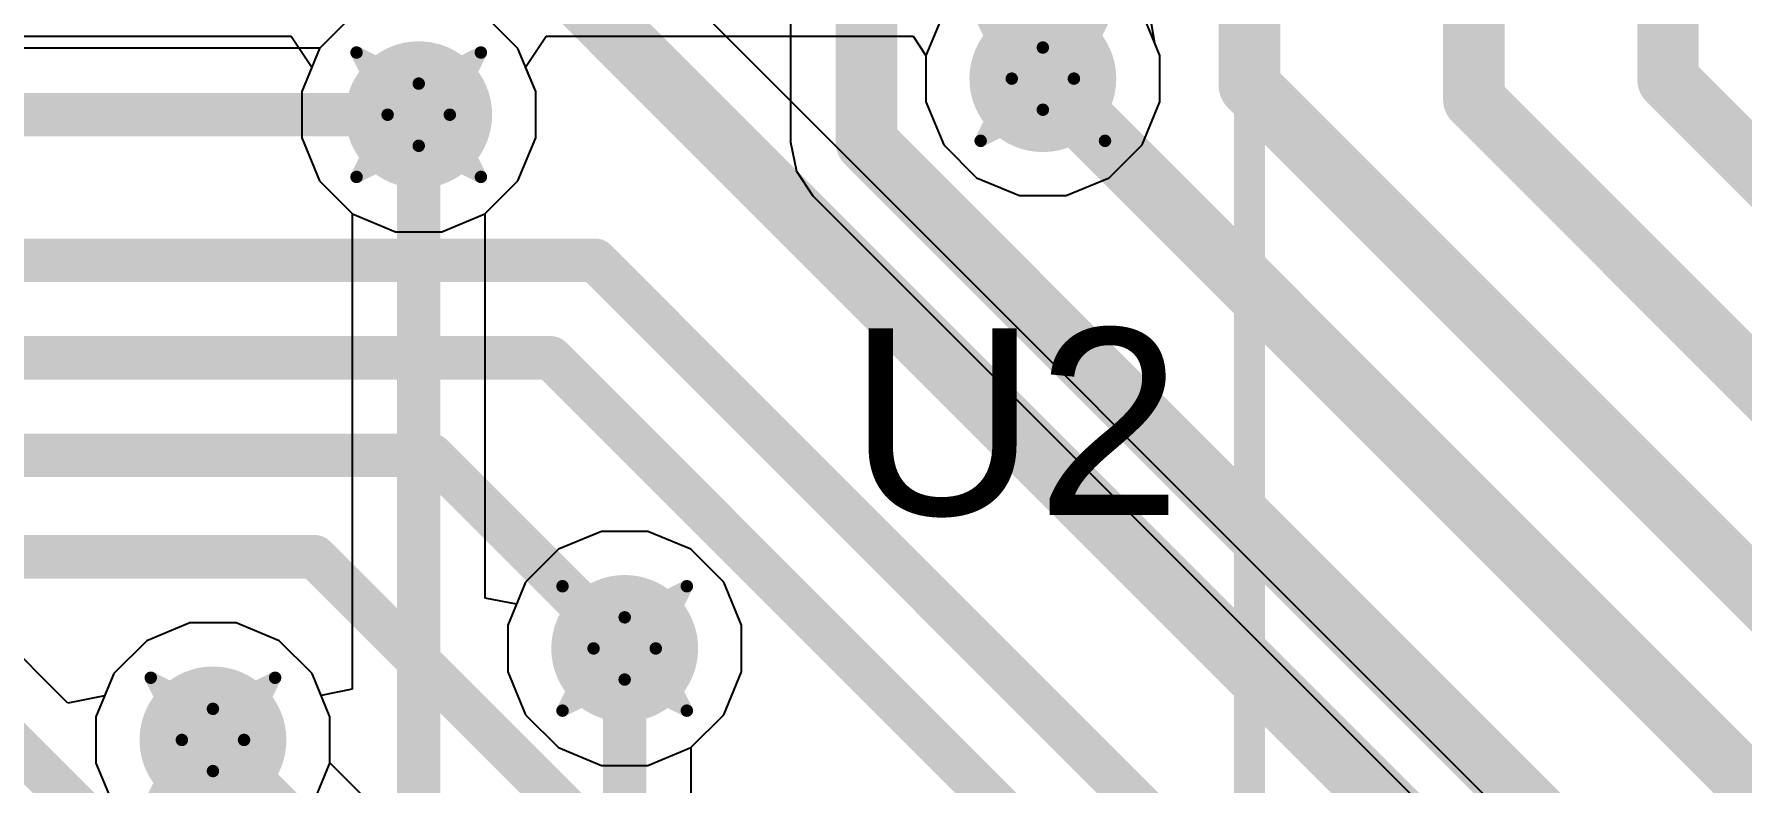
# Model space of a CAD drawing. Header units: inches. Extents: x -3 to 488, y -11 to 93.
# Drawn here: x 63.91 to 70.89, y 25.96 to 29.02 of the extents above; entities that cross this region are included whole.
import ezdxf

# ---------------------------------------------------------------- set-up
doc = ezdxf.new("R2010")
doc.units = ezdxf.units.IN
for name, color, linetype in [('Bottom Layer', 5, 'Continuous'), ('Drill Drawing', 1, 'Continuous'), ('Layer 1', 16, 'Continuous'), ('Layer 2', 76, 'Continuous'), ('Top Layer', 1, 'Continuous'), ('Top Overlay', 2, 'Continuous'), ('Via Holes', 16, 'Continuous')]:
    doc.layers.add(name, color=color, linetype=linetype)
doc.styles.add('Arial', font='', dxfattribs={"height": 0.2})
doc.styles.get('Arial').set_extended_font_data('Arial')

msp = doc.modelspace()

# ---------------------------------------------------------------- hatches: boundary and pattern name
at = {"layer": 'Bottom Layer'}
h = msp.add_hatch(color=5, dxfattribs=at)
edge = h.paths.add_edge_path()
edge.add_arc((68.0334, 28.8373), 0.3, 0, 360)
h = msp.add_hatch(color=5, dxfattribs=at)
edge = h.paths.add_edge_path()
edge.add_arc((65.4837, 28.6899), 0.3, 0, 360)
h = msp.add_hatch(color=5, dxfattribs=at)
edge = h.paths.add_edge_path()
edge.add_arc((66.3251, 26.5103), 0.3, 0, 360)
h = msp.add_hatch(color=5, dxfattribs=at)
edge = h.paths.add_edge_path()
edge.add_arc((64.643, 26.1366), 0.3, 0, 360)
at = {"layer": 'Layer 1'}
h = msp.add_hatch(color=16, dxfattribs=at)
edge = h.paths.add_edge_path()
edge.add_arc((68.0334, 28.8373), 0.3, 0, 360)
h = msp.add_hatch(color=16, dxfattribs=at)
edge = h.paths.add_edge_path()
edge.add_arc((65.4837, 28.6899), 0.3, 0, 360)
h = msp.add_hatch(color=16, dxfattribs=at)
edge = h.paths.add_edge_path()
edge.add_arc((66.3251, 26.5103), 0.3, 0, 360)
h = msp.add_hatch(color=16, dxfattribs=at)
edge = h.paths.add_edge_path()
edge.add_arc((64.643, 26.1366), 0.3, 0, 360)
at = {"layer": 'Layer 2'}
h = msp.add_hatch(color=76, dxfattribs=at)
edge = h.paths.add_edge_path()
edge.add_arc((68.0334, 28.8373), 0.3, 0, 360)
h = msp.add_hatch(color=76, dxfattribs=at)
edge = h.paths.add_edge_path()
edge.add_arc((65.4837, 28.6899), 0.3, 0, 360)
h = msp.add_hatch(color=76, dxfattribs=at)
edge = h.paths.add_edge_path()
edge.add_arc((66.3251, 26.5103), 0.3, 0, 360)
h = msp.add_hatch(color=76, dxfattribs=at)
edge = h.paths.add_edge_path()
edge.add_arc((64.643, 26.1366), 0.3, 0, 360)
at = {"layer": 'Top Layer'}
h = msp.add_hatch(color=1, dxfattribs=at)
edge = h.paths.add_edge_path()
edge.add_arc((68.0334, 28.8373), 0.3, 0, 360)
h = msp.add_hatch(color=1, dxfattribs=at)
edge = h.paths.add_edge_path()
edge.add_arc((65.4837, 28.6899), 0.3, 0, 360)
h = msp.add_hatch(color=1, dxfattribs=at)
edge = h.paths.add_edge_path()
edge.add_arc((66.3251, 26.5103), 0.3, 0, 360)
h = msp.add_hatch(color=1, dxfattribs=at)
edge = h.paths.add_edge_path()
edge.add_arc((64.643, 26.1366), 0.3, 0, 360)
at = {"layer": 'Via Holes'}
h = msp.add_hatch(color=7, dxfattribs=at)
edge = h.paths.add_edge_path()
edge.add_arc((68.0334, 28.8373), 0.15, 0, 360)
h = msp.add_hatch(color=7, dxfattribs=at)
edge = h.paths.add_edge_path()
edge.add_arc((65.4837, 28.6899), 0.15, 0, 360)
h = msp.add_hatch(color=7, dxfattribs=at)
edge = h.paths.add_edge_path()
edge.add_arc((66.3251, 26.5103), 0.15, 0, 360)
h = msp.add_hatch(color=7, dxfattribs=at)
edge = h.paths.add_edge_path()
edge.add_arc((64.643, 26.1366), 0.15, 0, 360)

# ---------------------------------------------------------------- linework, layer by layer
at = {"layer": 'Bottom Layer'}
for p, q in [((70.3317, 25.4183), (65.3765, 30.3735)), ((65.2131, 29.095), (65.0799, 28.9618)), ((67.6283, 29.1079), (67.5556, 28.9323)), ((68.5112, 28.9323), (68.4385, 29.1079)), ((65.0799, 28.9618), (60.5956, 28.9618)), ((67.5556, 28.9323), (67.5556, 28.7422)), ((68.5112, 28.7422), (68.5112, 28.9323)), ((67.5556, 28.7422), (67.6283, 28.5666)), ((68.4385, 28.5666), (68.5112, 28.7422)), ((67.6283, 28.5666), (67.7628, 28.4322)), ((68.3041, 28.4322), (68.4385, 28.5666)), ((67.7628, 28.4322), (67.9384, 28.3595)), ((68.1284, 28.3595), (68.3041, 28.4322)), ((67.9384, 28.3595), (68.1284, 28.3595))]:
    msp.add_line(p, q, dxfattribs=at)
for points in [[(65.0657, 30.2447, 0.254, 0.254, 0), (70.112, 25.1985, 0.254, 0.254, 0)], [(60.5956, 28.6899, 0.1778, 0.1778, 0), (65.4837, 28.6899, 0.1778, 0.1778, 0)], [(60.5832, 28.0954, 0.1778, 0.1778, 0), (66.2047, 28.0954, 0.1778, 0.1778, 0)], [(66.2047, 28.0954, 0.1778, 0.1778, 0), (68.8775, 25.4225, 0.1778, 0.1778, 0)], [(60.7686, 27.6971, 0.1778, 0.1778, 0), (66.0232, 27.6971, 0.1778, 0.1778, 0)], [(66.0232, 27.6971, 0.1778, 0.1778, 0), (68.1461, 25.5741, 0.1778, 0.1778, 0)], [(60.9372, 27.2988, 0.1778, 0.1778, 0), (65.5367, 27.2988, 0.1778, 0.1778, 0)], [(65.5367, 27.2988, 0.1778, 0.1778, 0), (66.3251, 26.5103, 0.1778, 0.1778, 0)], [(61.1216, 26.8845, 0.1778, 0.1778, 0), (65.0589, 26.8845, 0.1778, 0.1778, 0)], [(65.0589, 26.8845, 0.1778, 0.1778, 0), (66.5208, 25.4225, 0.1778, 0.1778, 0)]]:
    msp.add_lwpolyline(points, format="xyseb", dxfattribs=at)
for points in [[(65.4393, 28.6899, 0.0889, 0.0889, 1), (65.5282, 28.6899, 0.0889, 0.0889, 1)], [(66.1602, 28.0954, 0.0889, 0.0889, 1), (66.2491, 28.0954, 0.0889, 0.0889, 1)], [(66.1602, 28.0954, 0.0889, 0.0889, 1), (66.2491, 28.0954, 0.0889, 0.0889, 1)], [(65.9787, 27.6971, 0.0889, 0.0889, 1), (66.0676, 27.6971, 0.0889, 0.0889, 1)], [(65.9787, 27.6971, 0.0889, 0.0889, 1), (66.0676, 27.6971, 0.0889, 0.0889, 1)], [(65.4923, 27.2988, 0.0889, 0.0889, 1), (65.5812, 27.2988, 0.0889, 0.0889, 1)], [(65.4923, 27.2988, 0.0889, 0.0889, 1), (65.5812, 27.2988, 0.0889, 0.0889, 1)], [(65.0144, 26.8845, 0.0889, 0.0889, 1), (65.1033, 26.8845, 0.0889, 0.0889, 1)], [(65.0144, 26.8845, 0.0889, 0.0889, 1), (65.1033, 26.8845, 0.0889, 0.0889, 1)], [(66.2807, 26.5103, 0.0889, 0.0889, 1), (66.3696, 26.5103, 0.0889, 0.0889, 1)]]:
    msp.add_lwpolyline(points, format="xyseb", close=True, dxfattribs=at)
at = {"layer": 'Drill Drawing'}
for points in [[(67.7794, 29.0913, 0.0508, 0.0508, 0), (68.0334, 28.9643, 0.0508, 0.0508, 0)], [(67.7794, 29.0913, 0.0508, 0.0508, 0), (67.9064, 28.8373, 0.0508, 0.0508, 0)], [(68.0334, 28.9643, 0.0508, 0.0508, 0), (68.2874, 29.0913, 0.0508, 0.0508, 0)], [(68.1604, 28.8373, 0.0508, 0.0508, 0), (68.2874, 29.0913, 0.0508, 0.0508, 0)], [(65.2297, 28.9439, 0.0508, 0.0508, 0), (65.4837, 28.8169, 0.0508, 0.0508, 0)], [(65.2297, 28.9439, 0.0508, 0.0508, 0), (65.3567, 28.6899, 0.0508, 0.0508, 0)], [(65.4837, 28.8169, 0.0508, 0.0508, 0), (65.7377, 28.9439, 0.0508, 0.0508, 0)], [(65.6107, 28.6899, 0.0508, 0.0508, 0), (65.7377, 28.9439, 0.0508, 0.0508, 0)], [(67.7794, 28.5833, 0.0508, 0.0508, 0), (67.9064, 28.8373, 0.0508, 0.0508, 0)], [(68.1604, 28.8373, 0.0508, 0.0508, 0), (68.2874, 28.5833, 0.0508, 0.0508, 0)], [(65.2297, 28.4359, 0.0508, 0.0508, 0), (65.3567, 28.6899, 0.0508, 0.0508, 0)], [(65.6107, 28.6899, 0.0508, 0.0508, 0), (65.7377, 28.4359, 0.0508, 0.0508, 0)], [(67.7794, 28.5833, 0.0508, 0.0508, 0), (68.0334, 28.7103, 0.0508, 0.0508, 0)], [(68.0334, 28.7103, 0.0508, 0.0508, 0), (68.2874, 28.5833, 0.0508, 0.0508, 0)], [(65.2297, 28.4359, 0.0508, 0.0508, 0), (65.4837, 28.5629, 0.0508, 0.0508, 0)], [(65.4837, 28.5629, 0.0508, 0.0508, 0), (65.7377, 28.4359, 0.0508, 0.0508, 0)], [(66.0711, 26.7643, 0.0508, 0.0508, 0), (66.3251, 26.6373, 0.0508, 0.0508, 0)], [(66.0711, 26.7643, 0.0508, 0.0508, 0), (66.1981, 26.5103, 0.0508, 0.0508, 0)], [(66.3251, 26.6373, 0.0508, 0.0508, 0), (66.5791, 26.7643, 0.0508, 0.0508, 0)], [(66.4521, 26.5103, 0.0508, 0.0508, 0), (66.5791, 26.7643, 0.0508, 0.0508, 0)], [(66.0711, 26.2563, 0.0508, 0.0508, 0), (66.1981, 26.5103, 0.0508, 0.0508, 0)], [(66.4521, 26.5103, 0.0508, 0.0508, 0), (66.5791, 26.2563, 0.0508, 0.0508, 0)], [(64.389, 26.3906, 0.0508, 0.0508, 0), (64.643, 26.2636, 0.0508, 0.0508, 0)], [(64.389, 26.3906, 0.0508, 0.0508, 0), (64.516, 26.1366, 0.0508, 0.0508, 0)], [(64.643, 26.2636, 0.0508, 0.0508, 0), (64.897, 26.3906, 0.0508, 0.0508, 0)], [(64.77, 26.1366, 0.0508, 0.0508, 0), (64.897, 26.3906, 0.0508, 0.0508, 0)], [(66.0711, 26.2563, 0.0508, 0.0508, 0), (66.3251, 26.3833, 0.0508, 0.0508, 0)], [(66.3251, 26.3833, 0.0508, 0.0508, 0), (66.5791, 26.2563, 0.0508, 0.0508, 0)], [(64.389, 25.8826, 0.0508, 0.0508, 0), (64.516, 26.1366, 0.0508, 0.0508, 0)], [(64.77, 26.1366, 0.0508, 0.0508, 0), (64.897, 25.8826, 0.0508, 0.0508, 0)], [(64.389, 25.8826, 0.0508, 0.0508, 0), (64.643, 26.0096, 0.0508, 0.0508, 0)], [(64.643, 26.0096, 0.0508, 0.0508, 0), (64.897, 25.8826, 0.0508, 0.0508, 0)]]:
    msp.add_lwpolyline(points, format="xyseb", dxfattribs=at)
for points in [[(65.217, 28.9439, 0.0254, 0.0254, 1), (65.2424, 28.9439, 0.0254, 0.0254, 1)], [(65.217, 28.9439, 0.0254, 0.0254, 1), (65.2424, 28.9439, 0.0254, 0.0254, 1)], [(65.725, 28.9439, 0.0254, 0.0254, 1), (65.7504, 28.9439, 0.0254, 0.0254, 1)], [(65.725, 28.9439, 0.0254, 0.0254, 1), (65.7504, 28.9439, 0.0254, 0.0254, 1)], [(68.0207, 28.9643, 0.0254, 0.0254, 1), (68.0461, 28.9643, 0.0254, 0.0254, 1)], [(68.0207, 28.9643, 0.0254, 0.0254, 1), (68.0461, 28.9643, 0.0254, 0.0254, 1)], [(65.471, 28.8169, 0.0254, 0.0254, 1), (65.4964, 28.8169, 0.0254, 0.0254, 1)], [(65.471, 28.8169, 0.0254, 0.0254, 1), (65.4964, 28.8169, 0.0254, 0.0254, 1)], [(67.8937, 28.8373, 0.0254, 0.0254, 1), (67.9191, 28.8373, 0.0254, 0.0254, 1)], [(67.8937, 28.8373, 0.0254, 0.0254, 1), (67.9191, 28.8373, 0.0254, 0.0254, 1)], [(68.1477, 28.8373, 0.0254, 0.0254, 1), (68.1731, 28.8373, 0.0254, 0.0254, 1)], [(68.1477, 28.8373, 0.0254, 0.0254, 1), (68.1731, 28.8373, 0.0254, 0.0254, 1)], [(65.344, 28.6899, 0.0254, 0.0254, 1), (65.3694, 28.6899, 0.0254, 0.0254, 1)], [(65.344, 28.6899, 0.0254, 0.0254, 1), (65.3694, 28.6899, 0.0254, 0.0254, 1)], [(65.598, 28.6899, 0.0254, 0.0254, 1), (65.6234, 28.6899, 0.0254, 0.0254, 1)], [(65.598, 28.6899, 0.0254, 0.0254, 1), (65.6234, 28.6899, 0.0254, 0.0254, 1)], [(68.0207, 28.7103, 0.0254, 0.0254, 1), (68.0461, 28.7103, 0.0254, 0.0254, 1)], [(68.0207, 28.7103, 0.0254, 0.0254, 1), (68.0461, 28.7103, 0.0254, 0.0254, 1)], [(67.7667, 28.5833, 0.0254, 0.0254, 1), (67.7921, 28.5833, 0.0254, 0.0254, 1)], [(67.7667, 28.5833, 0.0254, 0.0254, 1), (67.7921, 28.5833, 0.0254, 0.0254, 1)], [(68.2747, 28.5833, 0.0254, 0.0254, 1), (68.3001, 28.5833, 0.0254, 0.0254, 1)], [(68.2747, 28.5833, 0.0254, 0.0254, 1), (68.3001, 28.5833, 0.0254, 0.0254, 1)], [(65.471, 28.5629, 0.0254, 0.0254, 1), (65.4964, 28.5629, 0.0254, 0.0254, 1)], [(65.471, 28.5629, 0.0254, 0.0254, 1), (65.4964, 28.5629, 0.0254, 0.0254, 1)], [(65.217, 28.4359, 0.0254, 0.0254, 1), (65.2424, 28.4359, 0.0254, 0.0254, 1)], [(65.217, 28.4359, 0.0254, 0.0254, 1), (65.2424, 28.4359, 0.0254, 0.0254, 1)], [(65.725, 28.4359, 0.0254, 0.0254, 1), (65.7504, 28.4359, 0.0254, 0.0254, 1)], [(65.725, 28.4359, 0.0254, 0.0254, 1), (65.7504, 28.4359, 0.0254, 0.0254, 1)], [(66.0584, 26.7643, 0.0254, 0.0254, 1), (66.0838, 26.7643, 0.0254, 0.0254, 1)], [(66.0584, 26.7643, 0.0254, 0.0254, 1), (66.0838, 26.7643, 0.0254, 0.0254, 1)], [(66.5664, 26.7643, 0.0254, 0.0254, 1), (66.5918, 26.7643, 0.0254, 0.0254, 1)], [(66.5664, 26.7643, 0.0254, 0.0254, 1), (66.5918, 26.7643, 0.0254, 0.0254, 1)], [(66.3124, 26.6373, 0.0254, 0.0254, 1), (66.3378, 26.6373, 0.0254, 0.0254, 1)], [(66.3124, 26.6373, 0.0254, 0.0254, 1), (66.3378, 26.6373, 0.0254, 0.0254, 1)], [(66.1854, 26.5103, 0.0254, 0.0254, 1), (66.2108, 26.5103, 0.0254, 0.0254, 1)], [(66.1854, 26.5103, 0.0254, 0.0254, 1), (66.2108, 26.5103, 0.0254, 0.0254, 1)], [(66.4394, 26.5103, 0.0254, 0.0254, 1), (66.4648, 26.5103, 0.0254, 0.0254, 1)], [(66.4394, 26.5103, 0.0254, 0.0254, 1), (66.4648, 26.5103, 0.0254, 0.0254, 1)], [(64.3763, 26.3906, 0.0254, 0.0254, 1), (64.4017, 26.3906, 0.0254, 0.0254, 1)], [(64.3763, 26.3906, 0.0254, 0.0254, 1), (64.4017, 26.3906, 0.0254, 0.0254, 1)], [(64.8843, 26.3906, 0.0254, 0.0254, 1), (64.9097, 26.3906, 0.0254, 0.0254, 1)], [(64.8843, 26.3906, 0.0254, 0.0254, 1), (64.9097, 26.3906, 0.0254, 0.0254, 1)], [(66.3124, 26.3833, 0.0254, 0.0254, 1), (66.3378, 26.3833, 0.0254, 0.0254, 1)], [(66.3124, 26.3833, 0.0254, 0.0254, 1), (66.3378, 26.3833, 0.0254, 0.0254, 1)], [(64.6303, 26.2636, 0.0254, 0.0254, 1), (64.6557, 26.2636, 0.0254, 0.0254, 1)], [(64.6303, 26.2636, 0.0254, 0.0254, 1), (64.6557, 26.2636, 0.0254, 0.0254, 1)], [(66.0584, 26.2563, 0.0254, 0.0254, 1), (66.0838, 26.2563, 0.0254, 0.0254, 1)], [(66.0584, 26.2563, 0.0254, 0.0254, 1), (66.0838, 26.2563, 0.0254, 0.0254, 1)], [(66.5664, 26.2563, 0.0254, 0.0254, 1), (66.5918, 26.2563, 0.0254, 0.0254, 1)], [(66.5664, 26.2563, 0.0254, 0.0254, 1), (66.5918, 26.2563, 0.0254, 0.0254, 1)], [(64.5033, 26.1366, 0.0254, 0.0254, 1), (64.5287, 26.1366, 0.0254, 0.0254, 1)], [(64.5033, 26.1366, 0.0254, 0.0254, 1), (64.5287, 26.1366, 0.0254, 0.0254, 1)], [(64.7573, 26.1366, 0.0254, 0.0254, 1), (64.7827, 26.1366, 0.0254, 0.0254, 1)], [(64.7573, 26.1366, 0.0254, 0.0254, 1), (64.7827, 26.1366, 0.0254, 0.0254, 1)], [(64.6303, 26.0096, 0.0254, 0.0254, 1), (64.6557, 26.0096, 0.0254, 0.0254, 1)], [(64.6303, 26.0096, 0.0254, 0.0254, 1), (64.6557, 26.0096, 0.0254, 0.0254, 1)]]:
    msp.add_lwpolyline(points, format="xyseb", close=True, dxfattribs=at)
at = {"layer": 'Layer 1'}
for p, q in [((67.0031, 29.6187), (67.0031, 28.5776)), ((65.2131, 29.095), (65.0786, 28.9606)), ((65.8888, 28.9606), (65.7544, 29.095)), ((65.0786, 28.9606), (65.0059, 28.785)), ((65.9615, 28.785), (65.8888, 28.9606)), ((65.0059, 28.785), (65.0059, 28.5949)), ((65.9615, 28.5949), (65.9615, 28.785)), ((65.0059, 28.5949), (65.0786, 28.4193)), ((65.8888, 28.4193), (65.9615, 28.5949)), ((67.0031, 28.5776), (67.0031, 28.5776)), ((67.0031, 28.5776), (67.0267, 28.4591)), ((65.0786, 28.4193), (65.2131, 28.2849)), ((65.7544, 28.2849), (65.8888, 28.4193)), ((67.0267, 28.4591), (67.0937, 28.3587)), ((67.0937, 28.3587), (76.3001, 19.1524)), ((65.2131, 28.2849), (65.3887, 28.2121)), ((65.5787, 28.2121), (65.7544, 28.2849)), ((65.3887, 28.2121), (65.5787, 28.2121)), ((66.2301, 26.9881), (66.0545, 26.9154)), ((66.4202, 26.9881), (66.2301, 26.9881)), ((66.5958, 26.9154), (66.4202, 26.9881)), ((66.0545, 26.9154), (65.9201, 26.781)), ((66.7302, 26.781), (66.5958, 26.9154)), ((65.9201, 26.781), (65.8473, 26.6054)), ((66.8029, 26.6054), (66.7302, 26.781)), ((64.548, 26.6144), (64.3723, 26.5417)), ((64.738, 26.6144), (64.548, 26.6144)), ((64.9137, 26.5417), (64.738, 26.6144)), ((65.8473, 26.6054), (65.8473, 26.4153)), ((66.8029, 26.4153), (66.8029, 26.6054)), ((64.3723, 26.5417), (64.2379, 26.4073)), ((65.0481, 26.4073), (64.9137, 26.5417)), ((64.2379, 26.4073), (64.1652, 26.2316)), ((65.1208, 26.2316), (65.0481, 26.4073)), ((65.8473, 26.4153), (65.9201, 26.2397)), ((66.7302, 26.2397), (66.8029, 26.4153)), ((64.1652, 26.2316), (64.1652, 26.0416)), ((65.1208, 26.0416), (65.1208, 26.2316)), ((65.9201, 26.2397), (66.0545, 26.1053)), ((66.5958, 26.1053), (66.7302, 26.2397)), ((66.0545, 26.1053), (66.2301, 26.0325)), ((66.4202, 26.0325), (66.5958, 26.1053)), ((64.1652, 26.0416), (64.2379, 25.8659)), ((65.0481, 25.8659), (65.1208, 26.0416)), ((66.2301, 26.0325), (66.4202, 26.0325))]:
    msp.add_line(p, q, dxfattribs=at)
for points in [[(67.3126, 28.5776, 0.2515, 0.2515, 0), (67.3126, 29.985, 0.2515, 0.2515, 0)], [(68.8775, 28.8084, 0.2515, 0.2515, 0), (68.8775, 29.5912, 0.2515, 0.2515, 0)], [(69.7942, 28.7517, 0.2515, 0.2515, 0), (69.7942, 29.4991, 0.2515, 0.2515, 0)], [(70.5875, 28.8332, 0.2515, 0.2515, 0), (70.5875, 29.5045, 0.2515, 0.2515, 0)], [(68.0334, 28.8373, 0.2515, 0.2515, 0), (76.4415, 20.4292, 0.2515, 0.2515, 0)], [(70.5875, 28.8332, 0.2515, 0.2515, 0), (75.9289, 23.4918, 0.2515, 0.2515, 0)], [(68.8775, 28.8084, 0.2515, 0.2515, 0), (76.4849, 21.201, 0.2515, 0.2515, 0)], [(69.7942, 28.7517, 0.2515, 0.2515, 0), (76.567, 21.9788, 0.2515, 0.2515, 0)], [(67.3126, 28.5776, 0.2515, 0.2515, 0), (76.519, 19.3712, 0.2515, 0.2515, 0)]]:
    msp.add_lwpolyline(points, format="xyseb", dxfattribs=at)
for points in [[(67.9705, 28.8373, 0.1257, 0.1257, 1), (68.0963, 28.8373, 0.1257, 0.1257, 1)], [(70.5247, 28.8332, 0.1257, 0.1257, 1), (70.6504, 28.8332, 0.1257, 0.1257, 1)], [(70.5247, 28.8332, 0.1257, 0.1257, 1), (70.6504, 28.8332, 0.1257, 0.1257, 1)], [(68.8146, 28.8084, 0.1257, 0.1257, 1), (68.9403, 28.8084, 0.1257, 0.1257, 1)], [(68.8146, 28.8084, 0.1257, 0.1257, 1), (68.9403, 28.8084, 0.1257, 0.1257, 1)], [(69.7314, 28.7517, 0.1257, 0.1257, 1), (69.8571, 28.7517, 0.1257, 0.1257, 1)], [(69.7314, 28.7517, 0.1257, 0.1257, 1), (69.8571, 28.7517, 0.1257, 0.1257, 1)], [(67.2497, 28.5776, 0.1257, 0.1257, 1), (67.3754, 28.5776, 0.1257, 0.1257, 1)], [(67.2497, 28.5776, 0.1257, 0.1257, 1), (67.3754, 28.5776, 0.1257, 0.1257, 1)]]:
    msp.add_lwpolyline(points, format="xyseb", close=True, dxfattribs=at)
at = {"layer": 'Layer 2'}
for p, q in [((68.4905, 28.9822), (68.4706, 29.1005)), ((59.9974, 29.0111), (64.9632, 29.0111)), ((64.9632, 29.0111), (65.047, 28.8841)), ((65.9204, 28.8841), (66.0042, 29.0111)), ((66.0042, 29.0111), (67.503, 29.0111)), ((67.503, 29.0111), (67.5556, 28.9323)), ((68.5112, 28.9323), (68.4905, 28.9822)), ((65.047, 28.8841), (65.0059, 28.785)), ((65.9615, 28.785), (65.9204, 28.8841)), ((67.5556, 28.9323), (67.5556, 28.7422)), ((68.5112, 28.7422), (68.5112, 28.9323)), ((65.0059, 28.785), (65.0059, 28.5949)), ((65.9615, 28.5949), (65.9615, 28.785)), ((67.5556, 28.7422), (67.6283, 28.5666)), ((68.4385, 28.5666), (68.5112, 28.7422)), ((65.0059, 28.5949), (65.0786, 28.4193)), ((65.8888, 28.4193), (65.9615, 28.5949)), ((67.6283, 28.5666), (67.7628, 28.4322)), ((68.3041, 28.4322), (68.4385, 28.5666)), ((65.0786, 28.4193), (65.2131, 28.2849)), ((65.7544, 28.2849), (65.8888, 28.4193)), ((67.7628, 28.4322), (67.9384, 28.3595)), ((68.1284, 28.3595), (68.3041, 28.4322)), ((67.9384, 28.3595), (68.1284, 28.3595)), ((65.2131, 28.2849), (65.3887, 28.2121)), ((65.5787, 28.2121), (65.7544, 28.2849)), ((65.3887, 28.2121), (65.5787, 28.2121)), ((66.2301, 26.9881), (66.0545, 26.9154)), ((66.4202, 26.9881), (66.2301, 26.9881)), ((66.5958, 26.9154), (66.4202, 26.9881)), ((66.0545, 26.9154), (65.9201, 26.781)), ((66.7302, 26.781), (66.5958, 26.9154)), ((65.9201, 26.781), (65.8473, 26.6054)), ((66.8029, 26.6054), (66.7302, 26.781)), ((64.548, 26.6144), (64.3723, 26.5417)), ((64.738, 26.6144), (64.548, 26.6144)), ((64.9137, 26.5417), (64.738, 26.6144)), ((65.8473, 26.6054), (65.8473, 26.4153)), ((66.8029, 26.4153), (66.8029, 26.6054)), ((64.3723, 26.5417), (64.2379, 26.4073)), ((65.0481, 26.4073), (64.9137, 26.5417)), ((64.2379, 26.4073), (64.1652, 26.2316)), ((65.1208, 26.2316), (65.0481, 26.4073)), ((65.8473, 26.4153), (65.9201, 26.2397)), ((66.7302, 26.2397), (66.8029, 26.4153)), ((64.1652, 26.2316), (64.1652, 26.0416)), ((65.1208, 26.0434), (65.1208, 26.2316)), ((65.9201, 26.2397), (66.0545, 26.1053)), ((66.5958, 26.1053), (66.7302, 26.2397)), ((66.0545, 26.1053), (66.2301, 26.0325)), ((66.4202, 26.0325), (66.5958, 26.1053)), ((64.1652, 26.0416), (64.2379, 25.8659)), ((65.5518, 25.6124), (65.1208, 26.0434)), ((66.2301, 26.0325), (66.4202, 26.0325))]:
    msp.add_line(p, q, dxfattribs=at)
msp.add_lwpolyline([(64.643, 26.1366, 0.1778, 0.1778, 0), (65.3595, 25.4201, 0.1778, 0.1778, 0)], format="xyseb", dxfattribs=at)
msp.add_lwpolyline([(64.5986, 26.1366, 0.0889, 0.0889, 1), (64.6874, 26.1366, 0.0889, 0.0889, 1)], format="xyseb", close=True, dxfattribs=at)
at = {"layer": 'Top Layer'}
for p, q in [((65.2131, 29.095), (65.0786, 28.9606)), ((65.8888, 28.9606), (65.7544, 29.095)), ((67.6283, 29.1079), (67.5556, 28.9323)), ((68.5112, 28.9323), (68.4385, 29.1079)), ((65.0786, 28.9606), (65.0059, 28.785)), ((65.9615, 28.785), (65.8888, 28.9606)), ((67.5556, 28.9323), (67.5556, 28.7422)), ((68.5112, 28.7422), (68.5112, 28.9323)), ((65.0059, 28.785), (65.0059, 28.5949)), ((65.9615, 28.5949), (65.9615, 28.785)), ((67.5556, 28.7422), (67.6283, 28.5666)), ((68.4385, 28.5666), (68.5112, 28.7422)), ((65.0059, 28.5949), (65.0786, 28.4193)), ((65.8888, 28.4193), (65.9615, 28.5949)), ((67.6283, 28.5666), (67.7628, 28.4322)), ((68.3041, 28.4322), (68.4385, 28.5666)), ((65.0786, 28.4193), (65.2118, 28.2861)), ((65.7556, 28.2861), (65.8888, 28.4193)), ((67.7628, 28.4322), (67.9384, 28.3595)), ((68.1284, 28.3595), (68.3041, 28.4322)), ((67.9384, 28.3595), (68.1284, 28.3595)), ((65.2118, 28.2861), (65.2118, 26.3439)), ((65.7556, 26.7158), (65.7556, 28.2861)), ((66.2301, 26.9881), (66.0545, 26.9154)), ((66.4202, 26.9881), (66.2301, 26.9881)), ((66.5958, 26.9154), (66.4202, 26.9881)), ((66.0545, 26.9154), (65.9201, 26.781)), ((66.7302, 26.781), (66.5958, 26.9154)), ((64.0506, 26.2868), (63.5318, 26.8056)), ((65.9201, 26.781), (65.8826, 26.6906)), ((66.8029, 26.6054), (66.7302, 26.781)), ((65.8826, 26.6906), (65.7556, 26.7158)), ((64.548, 26.6144), (64.3723, 26.5417)), ((64.738, 26.6144), (64.548, 26.6144)), ((64.9137, 26.5417), (64.738, 26.6144)), ((66.8029, 26.4153), (66.8029, 26.6054)), ((64.3723, 26.5417), (64.2379, 26.4073)), ((65.0481, 26.4073), (64.9137, 26.5417)), ((64.2379, 26.4073), (64.2004, 26.3166)), ((65.0848, 26.3186), (65.0481, 26.4073)), ((66.7302, 26.2397), (66.8029, 26.4153)), ((64.2004, 26.3166), (64.0506, 26.2868)), ((65.2118, 26.3439), (65.0848, 26.3186)), ((66.5971, 26.1065), (66.7302, 26.2397)), ((66.5971, 25.8498), (66.5971, 26.1065))]:
    msp.add_line(p, q, dxfattribs=at)
for points in [[(68.0294, 28.8413, 0.2794, 0.2794, 0), (68.0294, 29.889, 0.2794, 0.2794, 0)], [(68.0294, 28.8413, 0.2794, 0.2794, 0), (68.0334, 28.8373, 0.2794, 0.2794, 0)], [(65.4837, 25.6452, 0.1778, 0.1778, 0), (65.4837, 28.6899, 0.1778, 0.1778, 0)], [(63.3396, 26.6133, 0.1778, 0.1778, 0), (64.1626, 25.7902, 0.1778, 0.1778, 0)], [(66.3251, 25.8498, 0.1778, 0.1778, 0), (66.3251, 26.5103, 0.1778, 0.1778, 0)], [(64.643, 26.1366, 0.1778, 0.1778, 0), (64.6626, 26.117, 0.1778, 0.1778, 0)], [(64.6626, 24.4005, 0.1778, 0.1778, 0), (64.6626, 26.117, 0.1778, 0.1778, 0)]]:
    msp.add_lwpolyline(points, format="xyseb", dxfattribs=at)
for points in [[(67.9595, 28.8413, 0.1397, 0.1397, 1), (68.0992, 28.8413, 0.1397, 0.1397, 1)], [(67.9595, 28.8413, 0.1397, 0.1397, 1), (68.0992, 28.8413, 0.1397, 0.1397, 1)], [(67.9636, 28.8373, 0.1397, 0.1397, 1), (68.1033, 28.8373, 0.1397, 0.1397, 1)], [(65.4393, 28.6899, 0.0889, 0.0889, 1), (65.5282, 28.6899, 0.0889, 0.0889, 1)], [(66.2807, 26.5103, 0.0889, 0.0889, 1), (66.3696, 26.5103, 0.0889, 0.0889, 1)], [(64.5986, 26.1366, 0.0889, 0.0889, 1), (64.6874, 26.1366, 0.0889, 0.0889, 1)], [(64.6182, 26.117, 0.0889, 0.0889, 1), (64.7071, 26.117, 0.0889, 0.0889, 1)], [(64.6182, 26.117, 0.0889, 0.0889, 1), (64.7071, 26.117, 0.0889, 0.0889, 1)]]:
    msp.add_lwpolyline(points, format="xyseb", close=True, dxfattribs=at)
at = {"layer": 'Top Overlay'}
msp.add_lwpolyline([(68.8775, 15.0377, 0.127, 0.127, 0), (68.8775, 31.7377, 0.127, 0.127, 0)], format="xyseb", dxfattribs=at)

# ---------------------------------------------------------------- texts
at = {"layer": 'Top Overlay', "style": 'Arial'}
msp.add_text('U2', height=0.762, dxfattribs=at).set_placement((67.2394, 27.0554))

doc.saveas('drawing.dxf')
